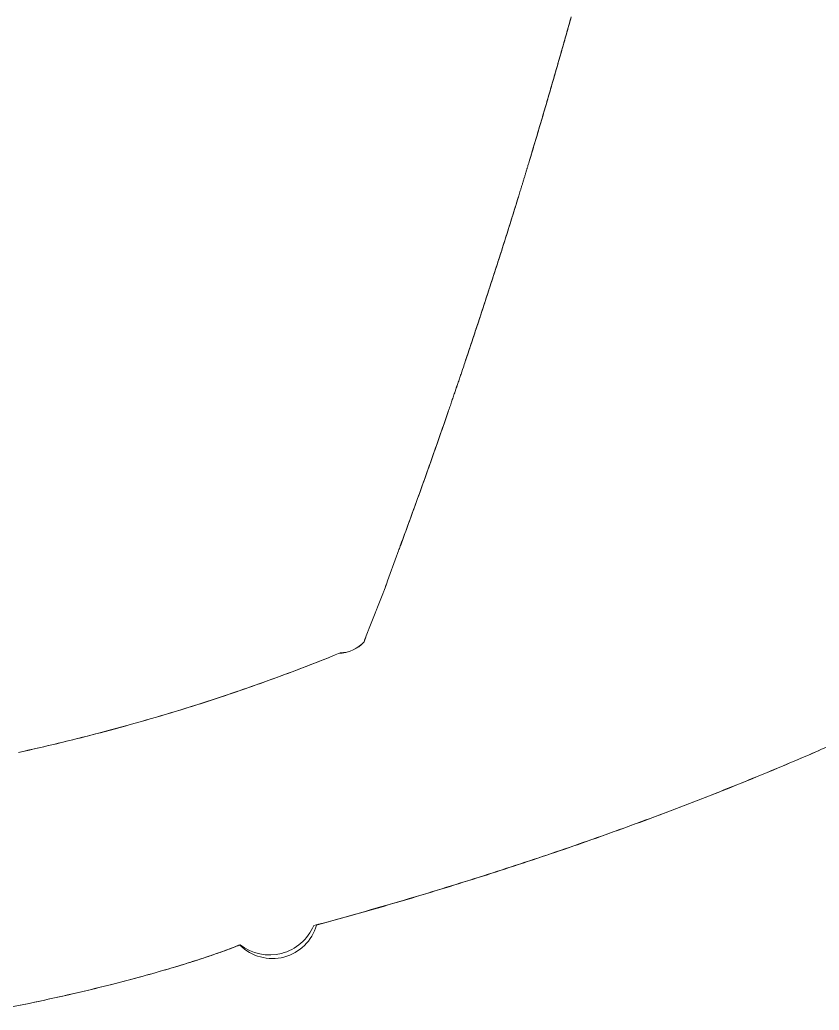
# Model space of a CAD drawing. Header units: millimetres. Extents: x 8533 to 164433, y 5768 to 115327.
# Drawn here: x 57147.98 to 57182.78, y 107641.3 to 107684.41 of the extents above; entities that cross this region are included whole.
import ezdxf

# ---------------------------------------------------------------- set-up
doc = ezdxf.new("R2010")
doc.units = ezdxf.units.MM
doc.header["$LTSCALE"] = 250
doc.layers.add('06_G-ENP_심볼', color=3, linetype='Continuous')
doc.layers.add('G-ENP', color=1, linetype='Continuous')

# ---------------------------------------------------------------- blocks, each defined once
blk = doc.blocks.new('zw$82BC')
at = {"layer": 'G-ENP', "color": 8, "lineweight": 0}
for p, q in [((18.24513712658178, 90.8338318060936), (18.24469952018201, 90.83256389651376)), ((18.12587583697577, 90.52664345751538), (18.12587583697577, 90.52664251705829)), ((18.12587583697577, 90.52664244915314), (18.12587583697577, 90.52664345368265)), ((18.12587583697577, 90.52664251705829), (18.12587583697577, 90.52663996692928)), ((18.12587583697577, 90.52663984254832), (18.12587583697577, 90.52664244915314)), ((18.12587583697577, 90.52663996692928), (18.12587583697577, 90.52663600952428)), ((18.12587583697577, 90.52663583626423), (18.12587583697577, 90.52663984254832)), ((18.12587583697577, 90.52663600952428), (18.12587583697577, 90.52663084723935)), ((18.12587583697577, 90.52663063269677), (18.12587583697577, 90.52663583626423)), ((18.12587583697577, 90.52663084723935), (18.12587583697577, 90.52662468247036)), ((18.12587583697577, 90.52662443424191), (18.12587583697577, 90.52663063269677)), ((18.12587583697577, 90.52662909199523), (18.12587583697577, 90.52661521803475)), ((18.12587583697577, 90.52662468247036), (18.12587583697577, 90.5266177176133)), ((18.12587583697577, 90.52661744329566), (18.12587583697577, 90.52662443424191)), ((18.12587583697577, 90.5266177176133), (18.12587583697577, 90.52661015506408)), ((18.12587583697577, 90.5266098622539), (18.12587583697577, 90.52661744329566)), ((18.12587583697577, 90.52661521803475), (18.12587583697577, 90.52660296893941)), ((18.12587583697577, 90.52661015506408), (18.12587583697577, 90.52660219721884)), ((18.12587583697577, 90.52660189351263), (18.12587583697577, 90.5266098622539)), ((18.12587583697577, 90.52660296893941), (18.12587583697577, 90.52659224351129)), ((18.12587583697577, 90.52660219721884), (18.12587583697577, 90.52659404647335)), ((18.12587583697577, 90.52659373946784), (18.12587583697577, 90.52660189351263)), ((18.12587583697577, 90.52659404647335), (18.12587583697577, 90.52658590522373)), ((18.12587583697577, 90.52658560251547), (18.12587583697577, 90.52659373946784)), ((18.12587583697577, 90.52659224351129), (18.12587583697577, 90.52658294055237)), ((18.12587583697577, 90.52658590522373), (18.12587583697577, 90.52657797586579)), ((18.12587583697577, 90.52657768505145), (18.12587583697577, 90.52658560251547)), ((18.12587583697577, 90.52658294055237), (18.12587583697577, 90.52657495886473)), ((18.12587583697577, 90.52657797586579), (18.12587583697577, 90.5265704607956)), ((18.12587583697577, 90.52657018947184), (18.12587583697577, 90.52657768505145)), ((18.12587583697577, 90.52657495886473), (18.12587583697577, 90.52656819725024)), ((18.12587583697577, 90.5265704607956), (18.12587583697577, 90.52656356240908)), ((18.12587583697577, 90.52656331817252), (18.12587583697577, 90.52657018947184)), ((18.12587583697577, 90.52656819725024), (18.12587583697577, 90.52656255451109)), ((18.12587583697577, 90.52656356240908), (18.12587583697577, 90.52655748310218)), ((18.12587583697577, 90.52655727354937), (18.12587583697577, 90.52656331817252)), ((18.12587583697577, 90.52656255451109), (18.12587583697577, 90.52655792944921)), ((18.12587583697577, 90.52655792944921), (18.12587583697577, 90.52655422086667)), ((18.12587583697577, 90.52655748310218), (18.12587583697577, 90.52655242527089)), ((18.12587583697577, 90.52655225799856), (18.12587583697577, 90.52655727354937)), ((18.12587583697577, 90.52655422086667), (18.12587583697577, 90.52655132756541)), ((18.12587583697577, 90.52655242527089), (18.12587583697577, 90.52654859131115)), ((18.12587583697577, 90.52654847391591), (18.12587583697577, 90.52655225799856)), ((18.12587583697577, 90.52655132756541), (18.12587583697577, 90.5265491483475)), ((18.12587583697577, 90.5265491483475), (18.12587583697577, 90.52654758201498)), ((18.12587583697577, 90.52654859131115), (18.12587583697577, 90.52654618361902)), ((18.12587583697577, 90.52654612369747), (18.12587583697577, 90.52654847391591)), ((18.12587583697577, 90.52654758201498), (18.12587583697577, 90.52654652736982)), ((18.12587583697577, 90.52654652736982), (18.12587583697577, 90.52654588321406)), ((18.12587583697577, 90.52654588321406), (18.12587583697577, 90.5265455483497)), ((18.12587583697577, 90.5265455483497), (18.12587583697577, 90.52654542157882)), ((18.12587583697577, 90.52654542157882), (18.12587583697577, 90.52654540170334))]:
    blk.add_line(p, q, dxfattribs=at)
for centre, radius, start, end in [((11.63040706144052, 92.91840851374053), 6.937544260438243, 344.2106819401105, 344.250539625728), ((11.61203627773143, 92.92359606382286), 6.956633428971936, 344.2122304308782, 344.2519790378963), ((12.08523333586921, 92.7897972335191), 6.464883915887437, 344.1679182032855, 344.2106819231024), ((12.06928451406374, 92.79431327113434), 6.481459786905839, 344.1695757672794, 344.2122304115004), ((12.48196796929598, 92.67729268298098), 6.05250588149181, 344.1222487044058, 344.1679181543627), ((12.46799555867183, 92.6812607194338), 6.067030810435274, 344.1240153195401, 344.1695757172601), ((12.83101189689457, 92.57801143301901), 5.689616876439989, 344.0736740231838, 344.1222486261122), ((12.81867094520739, 92.5815271082119), 5.702448830725276, 344.0755496684262, 344.1240152408815), ((13.14042219247592, 92.48971988045855), 5.36785589486319, 344.0221950103342, 344.0736739104177), ((13.12944588350037, 92.4928571506922), 5.379271752890919, 344.0241796436882, 344.0755495575247), ((13.41653902138491, 92.41066040986107), 5.080643598646689, 343.9678127884216, 344.0221948673316), ((13.40671379218374, 92.4134784869367), 5.090864982087558, 343.9699063666995, 344.0241795035186), ((13.8881330629912, 92.27490405832555), 4.589898464096194, 343.8503446620063, 343.9105285700737), ((13.88013113717962, 92.27721648483441), 4.598227817414107, 343.8526559436878, 343.9127310350114), ((13.66441546200572, 92.33943227540556), 4.822736295623271, 343.9105287751989, 343.9678126144714), ((13.65557130184614, 92.34197828265638), 4.831939627346972, 343.9127312382528, 343.9699061954394), ((14.09102081531388, 92.21615300781707), 4.378675534520756, 343.7872624410398, 343.8503444234825), ((14.08374811613329, 92.21826317140705), 4.386248178575127, 343.7896824579908, 343.8526557069982), ((14.27582385903851, 92.16241822671554), 4.18621880777447, 343.7212843885237, 343.787262166203), ((14.26918607354908, 92.16435227201282), 4.193132614406932, 343.7238130525059, 343.7896821865691), ((14.44482440563179, 92.11306717255371), 4.010159978698227, 343.6524130847205, 343.7212840817875), ((14.43874299868828, 92.11484686684867), 4.016496445961251, 343.655050293092, 343.7238127465217), ((14.59993510555826, 92.06756977651912), 3.84851424792373, 343.5806514188666, 343.6524127458491), ((14.5943441339236, 92.06921339342944), 3.854341806241013, 343.5833970568448, 343.65504995329), ((14.86994017917051, 91.98782716490769), 3.566979781550527, 343.4314321882823, 343.5088561138396), ((14.7427721979803, 92.02547814027668), 3.699604406700383, 343.5060025800634, 343.5806510436133), ((14.73761589893708, 92.02700112818104), 3.704980921175765, 343.5088565217309, 343.5833966839741), ((14.99692403975969, 91.95004399919827), 3.434494051476412, 343.3480577417788, 343.4284696315663), ((14.99250027180086, 91.95136364153575), 3.439110454336261, 343.3511278663807, 343.4314317436597), ((14.87470990883868, 91.98641147105303), 3.562004391472298, 343.4284700791195, 343.5060021720531), ((15.11042751466552, 91.91609509988501), 3.316022254915833, 343.2647697141273, 343.3480572573997), ((15.10631385529986, 91.91732863262132), 3.320316878665244, 343.2679476970919, 343.3511273834984), ((15.21609601394603, 91.88432222609293), 3.205680298937204, 343.1786104806497, 343.2647691923444), ((15.21226213555936, 91.88547804067758), 3.209684612589311, 343.1818961440736, 343.2679471766187), ((17.51808569035218, 91.1803775788224), 0.7984911402113151, 343.4552789782702, 343.5193031648352), ((17.51886458433582, 91.18014668949536), 0.7976787452024572, 343.4576465948613, 343.5217445955817), ((18.75140695476883, 90.81429592209514), 0.4880154913915121, 163.0423201222596, 163.3833964153178), ((18.77634609339215, 90.80683452738799), 0.5140469538984554, 163.0374121928044, 163.3776439179004), ((17.33311057579421, 91.23592036865375), 0.991625551192458, 343.1161370955933, 343.1669051654117), ((17.33475468920462, 91.23542217961898), 0.9899076160867064, 343.117998848717, 343.1688579693781), ((17.37431182626416, 91.22345487800317), 0.9485798603810883, 343.1669125345006, 343.2200751990236), ((17.37575795344971, 91.22301811449967), 0.9470692161374011, 343.1688653650197, 343.2221166012401), ((17.41059220788465, 91.21251492381845), 0.910685946779011, 343.2200830479931, 343.2755716432624), ((17.41186676245646, 91.21213129873627), 0.9093549105580351, 343.2221244801768, 343.2776989486244), ((17.44261134471181, 91.20289370750686), 0.8772525364466899, 343.2755799443475, 343.3333214410171), ((17.44373762695473, 91.20255592496619), 0.8760766926567017, 343.2777072826177, 343.3355318602322), ((17.47091299257842, 91.1944206091398), 0.8477097426064557, 343.3333301695375, 343.3932476248431), ((17.47190910487036, 91.19412298103492), 0.8466701166697025, 343.3355406090595, 343.3955381908674), ((17.49594616533462, 91.18695454733148), 0.8215869208379841, 343.3932567404507, 343.4552695325317), ((17.496827540003, 91.1866922237005), 0.8206673367412725, 343.3955473037063, 343.4576371475573), ((16.80322478038967, 91.39833495816742), 1.545843978947762, 342.8325290240215, 342.8650229583753), ((16.80794927726733, 91.39687694362215), 1.540899620899975, 342.8336990120788, 342.8662961180754), ((16.91891282592742, 91.36266726163905), 1.42478238943244, 342.8650262099595, 342.9002555135241), ((16.92287452336247, 91.36144722051154), 1.420637085296846, 342.8662994030468, 342.9016307793347), ((17.01643144305298, 91.33266699921649), 1.322753489450639, 342.9002594280783, 342.9381917614145), ((17.01979124483172, 91.33163466891574), 1.319238667493519, 342.9016347018708, 342.9396678162911), ((17.09947819658545, 91.30717896280026), 1.235883452771616, 342.9381962990491, 342.978793704973), ((17.10235133307789, 91.30629832221206), 1.232878383592417, 342.9396723779604, 342.9803689695693), ((17.17080192281817, 91.28534413340435), 1.161292342721767, 342.9787988427615, 343.0220176792531), ((17.17327962868519, 91.28458668027997), 1.15870144301695, 342.9803741509057, 343.0236904401901), ((17.23249488350582, 91.26650850812797), 1.096788062414576, 343.0220234107874, 343.0678146243106), ((17.23464547807636, 91.265852883653), 1.094539751895644, 343.0236962058755, 343.0695829419559), ((17.28617415030313, 91.25016643689457), 1.040676325887513, 343.0678209497399, 343.116130230644), ((17.2880511211289, 91.24959591470548), 1.038714562695715, 343.0695892735716, 343.1179919673215), ((19.31472532599066, 90.61985090953777), 1.083543115427707, 162.8402542053253, 163.0115413518807), ((19.23850347105157, 90.643354266058), 1.003779804709852, 162.8365893115377, 163.0115190605357), ((16.28472493388348, 91.55883933673061), 2.088618143068703, 342.7516893042095, 342.7758415770712), ((16.29351999442709, 91.55611079146621), 2.079409557511385, 342.7525452041266, 342.7768026774101), ((16.49494435502079, 91.49366836700551), 1.868528478799288, 342.7758428840289, 342.8027924055791), ((16.50196089600588, 91.49149501934824), 1.861183052573616, 342.7768040046295, 342.8038582759053), ((16.66429129937951, 91.44125571427998), 1.6912561636191, 342.8027943710077, 342.8325264172548), ((16.67000246616296, 91.43948980303992), 1.685278215163879, 342.8038602540261, 342.8336963754742), ((15.70399280306238, 91.72732539527703), 2.693214234137477, 342.8051528125077, 342.9228736561415), ((15.70733878020845, 91.7262938785384), 2.689712865043624, 342.8094970803156, 342.9273721287651), ((15.611552371722, 91.75593137508707), 2.789979596883099, 342.6915401550595, 342.8051528885955), ((15.61514075988141, 91.75481718367473), 2.78622221116159, 342.6957302439992, 342.8094971555471), ((15.51228090455182, 91.78686707102571), 2.89395960206352, 342.5820348520641, 342.6915402170832), ((15.51613947129341, 91.78566074147136), 2.889916860009232, 342.5860707877368, 342.6957303091523), ((15.29442036784441, 91.85543556953326), 3.122355955769315, 342.3790717298701, 342.480518140661), ((15.405379746252, 91.8204046749911), 3.005998115645205, 342.4766362997537, 342.582034902211), ((15.40954046580943, 91.81909530455596), 3.001636231556181, 342.480518105797, 342.5860708403616), ((15.16481428073742, 91.89660589238582), 3.25834394661018, 342.2781577859796, 342.3753440569787), ((15.16969858146992, 91.89504979656465), 3.253217756841047, 342.2817313659507, 342.3790717462043), ((15.28991979523865, 91.85686082450479), 3.127076813711278, 342.3753440423641, 342.4766363329593), ((15.0287828360663, 91.94007621097057), 3.401152288583391, 342.1850774263769, 342.2781577792331), ((15.03410309237417, 91.93837148012722), 3.395565587628214, 342.1884968956675, 342.2817313601848), ((14.88030768719536, 91.9877890278442), 3.557105431309896, 342.0961030515436, 342.1850773981562), ((14.88612574567129, 91.98591458371737), 3.550992875567532, 342.0993684045646, 342.1884968707328), ((14.71757470059613, 92.04036257705695), 3.728120059351868, 342.0112349662004, 342.0961029997671), ((14.72396468289055, 92.03829315735999), 3.721403336687276, 342.014346188491, 342.099368354367), ((14.53839852925354, 92.09854160885743), 3.916505037835364, 341.9304736983944, 342.0112348894339), ((14.54545035052372, 92.0962465727053), 3.909089151842704, 341.9334307654573, 342.0143461125312), ((14.34012164758691, 92.16323178844107), 4.125068076598318, 341.8538200218146, 341.930473596124), ((14.34794491319691, 92.1606737812802), 4.11683722759407, 341.8566229014148, 341.9334306625224), ((14.11948054020861, 92.23554531441096), 4.357257103693203, 341.7812749576444, 341.8538198910984), ((14.1282108047114, 92.23267814144782), 4.348068078293305, 341.7839236044163, 341.8566227679073), ((13.87242184282782, 92.31686357436729), 4.617354507282457, 341.7128397974072, 341.7812747995002), ((13.88222828797235, 92.31362957863416), 4.607028565093533, 341.7153341583319, 341.7839234447108), ((13.59384804153798, 92.4089238175261), 4.910745800840248, 341.6485161095603, 341.7128396068829), ((13.60494482055584, 92.40525001573474), 4.899056690103763, 341.6508561197675, 341.7153339681468), ((13.27725943582449, 92.51394119303006), 5.244297887365445, 341.5883057515287, 341.6485158866536), ((13.2899211571537, 92.50973399412038), 5.230955485284799, 341.5904913365772, 341.6508558975255), ((12.91423483454402, 92.63478573083216), 5.626907693109476, 341.5322108794369, 341.5883054927486), ((12.92882063725246, 92.62992273810676), 5.611532572947671, 341.5342419519386, 341.5904910805522), ((12.49366664379126, 92.77524305360834), 6.070310289622534, 341.4802339581855, 341.5322105854318), ((12.51065341943168, 92.76956173010956), 6.052398618530161, 341.4821104238206, 341.5342416602577), ((18.69442140714609, 90.69714851159705), 0.4694028194146027, 161.3677221930217, 161.7731601189805), ((18.70818604675027, 90.69260885322859), 0.4838968475962942, 161.3546186423415, 161.7663843564675), ((17.68141727854767, 91.03119395669228), 0.597261530033806, 341.2146660451835, 341.3435976415703), ((17.68560948453775, 91.02977346786423), 0.5928352029721038, 341.2190402542064, 341.3489384975296), ((17.77500591137716, 90.99959516000484), 0.4984824019401046, 341.3436133623933, 341.498233302912), ((17.77790809901423, 90.99861980853973), 0.4954207034171807, 341.3489543294962, 341.5045356011103), ((17.8415694840677, 90.97732087021217), 0.4282908554755024, 341.4982520341513, 341.6784054714385), ((17.84369465876468, 90.97661357640868), 0.4260510724798102, 341.5045544466695, 341.685662871851), ((17.89128039581739, 90.96085961955833), 0.3759253370493309, 341.678427291095, 341.8839320269417), ((17.89290155066904, 90.96032614104246), 0.3742186621396292, 341.6856848020786, 341.8921371560271), ((15.35751072883689, 91.83043878527059), 3.054768680976269, 340.957956925808, 340.9831165447576), ((15.4655609102057, 91.79317295840855), 2.940472647240407, 340.958430583195, 340.98456831202), ((16.82613117669582, 91.32426797783182), 1.501367603928812, 340.9831206830125, 341.0343240719759), ((16.85268716367951, 91.3151290374447), 1.473283077536754, 340.9845725586338, 341.0367526462291), ((17.30384837166476, 91.16009667744112), 0.9962280843493823, 341.0343310608958, 341.1115282075405), ((17.31557727769872, 91.15607511394705), 0.9838288833196986, 341.0367597346701, 341.1149312246271), ((17.54036734601085, 91.07917116070678), 0.7462477561544484, 341.1115380619898, 341.2146532822038), ((17.54693893567578, 91.07692953181021), 0.7393043652164288, 341.1149411759868, 341.2190273796116), ((18.93736025202584, 90.59134705821629), 0.7334562181898745, 161.117887202037, 161.2228055477868), ((18.9438266100076, 90.5891417464291), 0.7402882876217661, 161.114452785562, 161.2184002826065), ((19.16443516499574, 90.51368095001152), 0.9734458856006069, 161.0388706121833, 161.1178771482263), ((19.17591468753052, 90.50974545681146), 0.985581268632935, 161.0364105429804, 161.114442837661), ((19.61516501647471, 90.35882398252619), 1.45003593941307, 160.9858462285145, 161.0388634329334), ((19.64087944045612, 90.34997549795429), 1.477230189323598, 160.9843628967787, 161.0364034701182), ((20.93789740589928, 89.90300494171555), 2.849104190785562, 160.9588658041894, 160.9858418922446), ((21.03921107764565, 89.86806415389884), 2.956273769173254, 160.9583606671098, 160.9843586685724), ((98.19134418280431, 63.24045424589889), 84.57417163351757, 160.9579556161547, 160.9588642980152), ((18.59555539788779, 90.70651582079489), 0.3727687112028116, 161.6919339471586, 161.8991983135451), ((18.59716340973684, 90.7059868738047), 0.3744614852335181, 161.6846458312229, 161.8909628232363), ((18.64433630513987, 90.69037528761396), 0.4241505535567495, 161.5099851468725, 161.6919119206023), ((18.64644182615935, 90.68967477261714), 0.4263695479043386, 161.5036518986854, 161.684623913924), ((18.70946757439704, 90.6685951185541), 0.4928270269613047, 161.3535611098935, 161.5099661938804), ((18.71233858100597, 90.6676305252575), 0.4958557417916767, 161.3481891229982, 161.5036330682377), ((18.80068143483153, 90.63781576475179), 0.589094035618663, 161.222818519054, 161.3535451805642), ((18.80481981287149, 90.63641385130376), 0.5934634206908512, 161.2184131355645, 161.3481733014283), ((14.84176939619586, 91.992836924833), 3.595347055496013, 340.8762406137347, 340.9502662147744), ((14.84271842401741, 91.99250856607847), 3.594342827863698, 340.8790088675823, 340.9530556362323), ((18.06147686005967, 90.88199569733143), 0.1894007802630975, 340.6871936954922, 341.6381596189557), ((18.06652290321047, 90.88030992178562), 0.1840803844218526, 340.7172049884139, 341.6571468930879), ((14.81629958576617, 92.00166846583471), 3.622304565762957, 340.8027788498846, 340.8762406377935), ((14.81726205404438, 92.00133406883299), 3.621285661253598, 340.8055259476595, 340.8790088923467), ((14.79046595866721, 92.01066328000809), 3.649659327160183, 340.7298806475112, 340.8027788757716), ((14.79144210804459, 92.01032273162866), 3.648625479656168, 340.7326065982008, 340.8055259712164), ((14.73767322852144, 92.02915780907023), 3.705597875659978, 340.5857739486919, 340.6575457874949), ((14.73867804463676, 92.02880441088905), 3.704532725176763, 340.5884576299554, 340.660250597353), ((14.7642597912846, 92.01982520745122), 3.67742088553431, 340.6575457634842, 340.7298806719936), ((14.76525028141164, 92.01947824702853), 3.676371384662253, 340.6602505735582, 340.7326066222246), ((14.71069740826756, 92.03866502244142), 3.734200008175775, 340.5145649595285, 340.5857739730546), ((14.71171704131025, 92.0383049826425), 3.733118675642288, 340.5172275197661, 340.5884576537071), ((14.68332341229338, 92.04835083061943), 3.763237062703637, 340.4439185515107, 340.5145649831204), ((14.68435835843475, 92.04798394187247), 3.762139009555816, 340.4465599986505, 340.517227545621), ((14.65554211828881, 92.05821931411839), 3.792719044712066, 340.3738344826558, 340.4439185761505), ((14.65659215856216, 92.05784562203047), 3.791604490901069, 340.3764548310591, 340.4465600236024), ((14.59871849816496, 92.0785217039707), 3.853060673608133, 340.2353524100981, 340.3043125377669), ((14.59980099796833, 92.07813349735386), 3.851910669242002, 340.2379305766896, 340.3069117938995), ((14.62734369203993, 92.06827483297786), 3.822656725023774, 340.3043125157868, 340.373834507225), ((14.62840972173576, 92.06789398641138), 3.821524707681772, 340.3069117696242, 340.3764548543664), ((14.56965641846467, 92.08896444352308), 3.883941983260796, 340.1669539290025, 340.2353524301021), ((14.57075551090277, 92.08856879864356), 3.88277384846712, 340.169511020549, 340.2379306023854), ((14.54014717265052, 92.09960765394686), 3.915311929334138, 340.0991168381244, 340.1669539518685), ((14.54126299236619, 92.09920448840643), 3.914125507854791, 340.1016528643503, 340.1695110451936), ((14.51017945195009, 92.11045633799415), 3.947182891502496, 340.0318409085744, 340.0991168635442), ((14.51131249931628, 92.11004543652155), 3.945977637924395, 340.0343558786038, 340.1016528888456), ((14.44882309975863, 92.13279038523478), 4.012477708030443, 339.8989716279667, 339.9651259388607), ((14.44999229562997, 92.13236329042661), 4.011232947495653, 339.9014445067069, 339.9676198567015), ((14.47974178640244, 92.12151558836098), 3.979567432608834, 339.9651259155675, 340.0318409338306), ((14.48089290591641, 92.12109660907453), 3.978342434809448, 339.9676198339648, 340.0343559032848), ((14.41741115880019, 92.14428616064936), 4.045927115904953, 339.8333778269176, 339.8989716532697), ((14.41859911565724, 92.14385066371074), 4.044661849568048, 339.8358296721804, 339.9014445297897), ((14.38549328113085, 92.1560085447951), 4.079929545303074, 339.7683442934952, 339.8333778511957), ((14.3867002301475, 92.1555645237342), 4.078643512467588, 339.7707751165702, 339.835829693642), ((1.029752013461248, 96.93932064922552), 18.26624960039606, 340.1627667254657, 340.1660947960976), ((-14.51896463215319, 102.5476180791083), 34.79548398631577, 340.1659996469401, 340.1677465935701), ((-15.71633118487959, 102.9794779684258), 36.06835068219098, 340.166094886554, 340.1677801787022), ((18.56633828799615, 90.61429829005198), 0.3761160279068299, 159.6488952887873, 160.048115122509), ((18.58664569777518, 90.60688898441367), 0.3977329510718584, 159.64050298384, 160.0373255728315), ((13.26347508519292, 92.52430904006343), 5.260239000171302, 340.1210827406204, 340.1326556614543), ((13.23729393586616, 92.5337724873545), 5.288077991030958, 340.1215465229171, 340.1330583327265), ((12.45443011076146, 92.81665775097446), 6.120484046320485, 340.1326561020653, 340.1425984478645), ((12.41880821627269, 92.8295261122355), 6.158359025989658, 340.1330587718509, 340.1429398337612), ((11.32446746844626, 93.22474852551255), 7.321880589219977, 340.1425988225271, 340.1509069779144), ((11.27326944725645, 93.24323455508721), 7.376313765298941, 340.1429402095208, 340.1511869599868), ((9.636584049000149, 93.8340580930581), 9.116374553195316, 340.1509072890162, 340.1575781850825), ((9.556883284999472, 93.86282385791924), 9.201107551503505, 340.1511872649278, 340.1577966674899), ((6.844452407032648, 94.84162315724933), 12.08473882744716, 340.1575784260059, 340.1626096613102), ((6.703697370045248, 94.89240859510096), 12.23437552455358, 340.1577968996003, 340.1627665640086), ((1.342150907548287, 96.82663061795296), 17.9341470377088, 340.1626098321065, 340.1659995474592), ((15.28816825270094, 91.79130203353213), 3.106943308432997, 340.0389245876909, 340.0585753726281), ((15.27929455094649, 91.79452318430305), 3.116383562362196, 340.0396910628687, 340.0592817821881), ((15.03088241510086, 91.88464860687532), 3.380639462926506, 340.0585761236463, 340.076623280011), ((15.02029980899876, 91.88848615574148), 3.39189638667006, 340.0592825456363, 340.0772693537742), ((14.72177391843236, 91.99668693673493), 3.709426095973411, 340.0766239736784, 340.0930609376434), ((14.70895926490603, 92.0013295330503), 3.723055807792949, 340.0772700548774, 340.0936464688602), ((14.34370203876479, 92.13359878915219), 4.111524593269547, 340.0930615649646, 340.1078823921421), ((14.32785911633614, 92.1393336121123), 4.128373521540731, 340.0936471049377, 340.1084071393124), ((13.87100224584914, 92.30464012860449), 4.614217575142282, 340.1078829490847, 340.1210822409852), ((13.85094561700016, 92.31189469498338), 4.635545891815863, 340.1084077132926, 340.1215460329695), ((17.9292157190438, 90.82711228317709), 0.2953960794034649, 339.5957568092628, 339.9068645914894), ((17.92656466464963, 90.82809082613142), 0.2982219485595784, 339.61145007434, 339.9130069559238), ((16.11612916342234, 91.48994713912924), 2.225844960972192, 339.9168800073516, 339.9444311022219), ((16.11176345321697, 91.49154206924555), 2.23049288817232, 339.9179422474104, 339.9454348646454), ((15.99264487720463, 91.53502737310708), 2.35730064338332, 339.9444321638084, 339.970420742136), ((15.98770100139826, 91.53683091003285), 2.362563214329002, 339.9454359332548, 339.9713656749925), ((15.85229893782339, 91.5861911388443), 2.506681745351502, 339.9704217476342, 339.9948385085484), ((15.84665764134435, 91.58824628854666), 2.51268573283645, 339.9713666817536, 339.9957242643907), ((15.69149364047207, 91.64473583983079), 2.677812764368499, 339.9948394432705, 340.0176755928313), ((15.68500101053452, 91.64709810572379), 2.68472178333117, 339.9957252038914, 340.0185018560401), ((15.50553456370717, 91.71235440145523), 2.875684056140318, 340.0176764683924, 340.0389237754293), ((15.49798904068764, 91.71509646768857), 2.883712371289239, 340.0185027315454, 340.0396902549122), ((17.68100101900008, 90.92036145106346), 0.5605507776451943, 338.8993840288998, 339.1020530472646), ((17.68407128198591, 90.91918316491837), 0.5572621819395257, 338.9064133372419, 339.1102828352619), ((17.75196122146356, 90.89326715424414), 0.4845938737208585, 339.1020689356147, 339.3366559462137), ((17.7542457725656, 90.89240041819141), 0.4821504341876037, 339.1102988432896, 339.346080978998), ((17.80572185719036, 90.87299184704767), 0.4271369852248499, 339.3366749659495, 339.6030239004839), ((17.80748660801233, 90.87233114994103), 0.4252526127254584, 339.3461001254629, 339.613637780111), ((17.20818155502253, 91.10474208102733), 1.06805012515907, 338.484020647001, 338.5902604828931), ((17.21937485091856, 91.1003417532649), 1.056022959425842, 338.4874255302142, 338.5948762770947), ((17.43941215473798, 91.01407833695902), 0.8196804314901416, 338.590268102588, 338.7287389772405), ((17.44600711370295, 91.01150204278872), 0.81260012423514, 338.5948840018157, 338.7345631991508), ((17.5830972831878, 90.95814072920064), 0.6654908335940728, 338.7287491927542, 338.8993710711584), ((17.58743782268341, 90.95645864862212), 0.6608357651646515, 338.7345735158958, 338.9064002654196), ((6.847306131580424, 95.2115652231239), 12.21317285848538, 338.3591444871229, 338.3684333859691), ((8.159370741074227, 94.6911272600579), 10.80165976681415, 338.3589090063886, 338.3694117010052), ((15.66709278348817, 91.71394249938356), 2.725180378366423, 338.3684338469673, 338.4100612743143), ((15.73886544511693, 91.6855112426195), 2.647981602151663, 338.3694122518988, 338.4122533002561), ((16.77459843559139, 91.27567486351285), 1.534110569290398, 338.4100640475808, 338.4840154955267), ((16.79761227735709, 91.26658553209404), 1.50936682720893, 338.4122561701803, 338.4874202812835), ((19.4034070749458, 90.22753981394834), 1.295940733300326, 158.4375493300254, 158.52515628802), ((19.42026763494972, 90.22089136306971), 1.314064759335198, 158.4348885858056, 158.5212858987106), ((20.1051491893531, 89.95023205529316), 2.050488006930843, 158.3821938852221, 158.4375428744762), ((20.14780467545116, 89.93335115584091), 2.096362347261082, 158.3807450410994, 158.434882217859), ((22.77645247458766, 88.89162745268192), 4.923901472893387, 158.3591463170012, 158.3821897613825), ((23.03078724105622, 88.79077632649046), 5.197501769191039, 158.3589107494503, 158.3807410074561), ((18.77263457125811, 90.47457803138963), 0.6185166913110997, 158.7968812000713, 158.9807606400503), ((18.77640249471933, 90.47312300439626), 0.6225557923087494, 158.7906009916344, 158.9732822499988), ((18.89357269765345, 90.42766145429374), 0.7482363722480269, 158.6449726381338, 158.7968672283053), ((18.8991211087169, 90.4255002338407), 0.7541908427201814, 158.6398953758493, 158.790587123502), ((19.07977716553673, 90.35485707043586), 0.9481678159194786, 158.5251651425818, 158.6449612876595), ((19.08874126764438, 90.35134097433337), 0.9577968358597793, 158.5212946618099, 158.6398841281608), ((18.18029851666041, 90.70469636149471), 0.0180733091795741, 271.577707127664, 318.7602042175908), ((18.62504601211135, 90.5310183634474), 0.4605040957784632, 159.1965236122315, 159.443933903114), ((18.62710466193245, 90.5302411035409), 0.462704587671452, 159.1878524565726, 159.4340768138406), ((18.68780400874319, 90.50717428541259), 0.5276390806860941, 158.9807773820094, 159.1965039087197), ((18.6905274478557, 90.50613346499699), 0.5305546282787481, 158.9732988931916, 159.187832861338), ((18.17955208964834, 90.7054086859307), 0.01913087182175537, 271.1749855656963, 318.4204418499521), ((17.80071642735898, 91.61561508232643), 1.003730106128248, 290.8092465243273, 292.1986304150731), ((17.80100993013725, 91.61487106417434), 1.002930308931499, 290.8605113268111, 292.2517294539888), ((17.79310058223219, 91.63564846881548), 1.025162270441885, 289.4683370090905, 290.8093601910716), ((17.79337887854224, 91.63489054644555), 1.024354888620807, 289.5178044979544, 290.8606242268641), ((17.78592701501232, 91.65593437377765), 1.046679194038503, 288.174731360103, 289.4684694064381), ((17.78618748408475, 91.6551711818135), 1.04587279557076, 288.2224443302396, 289.5179362489043), ((17.779259874755, 91.67623392584977), 1.068045582738189, 286.9272332969966, 288.1748794746927), ((17.77950030658964, 91.67547473653474), 1.067249246861023, 286.9732384382448, 288.2225919047304), ((17.77315234989887, 91.69629133566912), 1.089012259616577, 285.7245563713482, 286.9273945036075), ((17.773370946301, 91.69554605404721), 1.0882355956404, 285.7689033032328, 286.9733991963761), ((17.76764667161747, 91.71583394148661), 1.109315607236646, 284.5653480353075, 285.72472843645), ((17.76784204515708, 91.71511310635077), 1.108568777213301, 284.6080884600307, 285.7690749967279), ((17.76112134002052, 92.2027923937693), 1.711548303578804, 293.448749402745, 294.7645603513221), ((17.76277411766445, 91.73457226721666), 1.128677079822311, 283.4482107250869, 284.5655291115495), ((17.76294529230002, 91.73388704604486), 1.127970812872806, 283.4893976868117, 284.6082692270306), ((17.75855501837823, 91.75220009074354), 1.146802778348271, 282.371720125898, 283.4483993419438), ((17.75870142862097, 91.751562278942), 1.146148387599, 282.4114073747961, 283.4895860429091), ((17.73110202544775, 92.27091161824666), 1.786015387809313, 292.2297556265189, 293.5096600406418), ((17.7319034506623, 92.27013656624035), 1.784957584872395, 292.1677932759882, 293.4489676038059), ((17.70365191197773, 92.3394581526461), 1.85981499422617, 290.9196007345514, 292.1680035121117), ((17.70254960146998, 92.34075531777688), 1.861469898833196, 290.9831330135528, 292.2299669313816), ((17.67644905525141, 92.41060322534076), 1.935983338950816, 289.7023815808309, 290.9198026502033), ((17.67503355969644, 92.41248099798497), 1.938292458741671, 289.7677741233676, 290.9833360439931), ((17.65036870450787, 92.48341312300323), 2.013323275905197, 288.5144225093418, 289.7025749838031), ((17.64862961074347, 92.48593017355995), 2.016343402796803, 288.5819566592476, 289.7679686680955), ((17.62547613805073, 92.55772572457391), 2.091694205293607, 287.3540874405634, 288.5146073385463), ((17.62340497123456, 92.56094048259223), 2.095481439510829, 287.4240353763655, 288.5821426413195), ((17.60182812131519, 92.63337669154538), 2.170955150633949, 286.219816958185, 287.354263737825), ((17.59941837569507, 92.6373469291945), 2.175564532634353, 286.292441631159, 287.4242128263119), ((17.57947300393666, 92.7102006780649), 2.250965625796927, 285.1101270550404, 286.2199848461918), ((17.57672015192982, 92.71498310087264), 2.256450776657757, 285.1856822136934, 286.2926106624978), ((18.143592133675, 90.54414155083936), 0.02514301865343761, 225.0434059421583, 344.2651318719529), ((18.14203453461558, 90.54725802618242), 0.026270065135502, 232.0408669078523, 337.1542948408693), ((18.01498094269137, 90.80523464737075), 0.2999716528094022, 289.6512080272484, 290.7611413585748), ((18.01649451175838, 90.8011347479237), 0.2956013595870093, 289.6923073596511, 290.8023148059588), ((18.05618102934547, 90.69675509552087), 0.1839317807267188, 290.7387894923674, 291.8502978556821), ((18.05776343295356, 90.69271178742275), 0.1795899226762613, 290.7790850927217, 291.8906363590922), ((18.09926584637505, 90.58962320310394), 0.06846097448492633, 291.7524332554499, 292.8646822528305), ((18.10092116616092, 90.58562405103004), 0.06413286114351377, 291.7836428637471, 292.8959033520135), ((18.12529098845165, 90.52648291438652), 0.0005522311017561778, 345.9968519046837, 346.1929294322954), ((18.12444723538654, 90.52669078701041), 0.001421213359839861, 346.1727052237781, 346.3870260114942), ((18.12383432785732, 90.52683937241278), 0.002051874318150525, 346.3826688445536, 346.6178887441382), ((18.12342047379771, 90.52693792246828), 0.002477300327404826, 346.6158041527374, 346.8751301437828), ((18.12317584306165, 90.52699502934672), 0.002728508186918598, 346.873748172821, 347.1610728346265), ((18.12307265019719, 90.52701860514236), 0.002834359887060803, 347.1599452295649, 347.4800437396518), ((18.12308516270083, 90.52701588072773), 0.002821554326503931, 347.478971019874, 347.8377685088388), ((18.1231896128922, 90.52699342516541), 0.002714717573867906, 347.8366273959201, 348.241556113124), ((18.12336432829541, 90.52695711702046), 0.002536269402489453, 348.2402385339504, 348.7007592636173), ((18.1235896172259, 90.52691216933306), 0.002306540448861917, 348.6991423459927, 349.2274730561379), ((18.12384782339008, 90.52686311760681), 0.002043716384333248, 349.2253955894636, 349.8375891090695), ((18.12412332742447, 90.52681381993199), 0.00176383654360953, 349.8348153630851, 350.552381959469), ((18.12440252234241, 90.52676746152315), 0.001480819066069772, 350.5485484960637, 351.4009580344241), ((18.12467383625041, 90.52672655052788), 0.001206438072087462, 351.3954764069839, 352.424169161954), ((18.12586784315245, 90.52655068410957), 9.20318259057759e-06, 263.3163958436902, 330.2955882392624), ((18.12587582442298, 90.52663518169027), 8.275834606721309e-06, 89.91309321674466, 267.2724685529267), ((18.12492771914715, 90.52669292030981), 0.0009503375181027561, 352.4160415084513, 353.6810811406232), ((18.12515664755604, 90.52666772852581), 0.0007200272718710539, 353.6685323166889, 355.2601473498614), ((18.12587256255115, 90.52654756502051), 3.553889000900023e-06, 270.1888368453338, 337.1262803571026), ((18.12535512326095, 90.52665145704907), 0.0005208858162598069, 355.2398467713636, 357.2994784942628), ((18.12587583697577, 90.52663627283891), 7.180843707471483e-06, 270, 90), ((17.93785728364595, 91.02758627241991), 0.5353298236063615, 287.4547878455462, 288.5590998843046), ((17.93924263035991, 91.02333469858428), 0.5308583087600562, 287.4960051513838, 288.600452600498), ((17.97556650527714, 90.91539727648234), 0.4169729306388547, 288.5535523499826, 289.6610833226263), ((17.97701462193119, 90.91122805388227), 0.4125594457001127, 288.5947991279427, 289.7024350963076), ((17.90179149146958, 91.14215279764642), 0.6554390602493878, 286.3580388576392, 287.4583296825884), ((17.90311604989837, 91.13780555182274), 0.6508945728466653, 286.3991451540171, 287.4996012010751), ((17.8344362797571, 91.37986247137746), 0.9025183810183355, 284.1768784207857, 285.2667938753973), ((17.83564240974916, 91.37528272871111), 0.8977825478261565, 284.2176189663473, 285.3077569878933), ((17.8673259879853, 91.25945589272271), 0.777700608223643, 285.2650036262948, 286.3604886319214), ((17.86859104075502, 91.25499935604097), 0.7730680685807719, 285.3059469867286, 286.4016263053066), ((17.80311652088439, 91.50374731938473), 1.030300939828751, 283.0946344581506, 284.1782404797903), ((17.80426361039089, 91.49903016261237), 1.025446387326145, 283.1351383441635, 284.2189942391551), ((17.77337951137464, 91.63149310109941), 1.161462191972899, 282.0191200277608, 283.0957033037331), ((17.77446674304475, 91.62662402578866), 1.1564732807642, 282.0593570317432, 283.1362164436816), ((17.74525669848079, 91.7634903552439), 1.296422065149136, 280.9511034969913, 282.019979739479), ((17.74628255548687, 91.75845455947916), 1.291282915805354, 280.9910459480462, 282.0602234600767)]:
    blk.add_arc(centre, radius, start, end, dxfattribs=at)

msp = doc.modelspace()

# ---------------------------------------------------------------- block references
at = {"layer": '06_G-ENP_심볼', "color": 0, "xscale": 79.36842069133647, "yscale": 79.36842069133647, "zscale": 79.36842069133647}
msp.add_blockref('zw$82BC', (55718.94609826999, 100459.2019182342, -0.3242994333755119), dxfattribs=at)

doc.saveas('drawing.dxf')
